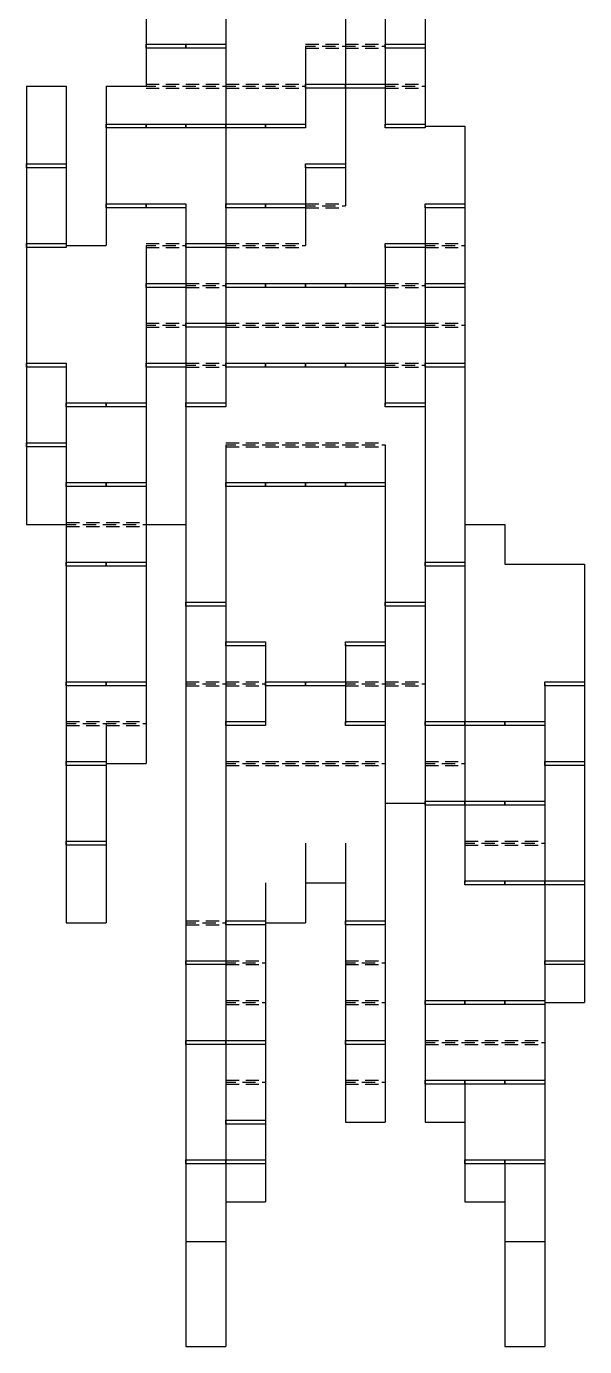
# Model space of a CAD drawing. Header units: millimetres. Extents: x 0 to 133, y 0 to 594.
# Drawn here: x 0 to 132.8, y 0 to 314.2 of the extents above; entities that cross this region are included whole.
import ezdxf

# ---------------------------------------------------------------- set-up
doc = ezdxf.new("R2010")
doc.units = ezdxf.units.MM
for name, color, linetype in [('CUT', 3, 'CONTINUOUS'), ('MOUNTAIN_FOLD', 1, 'CONTINUOUS'), ('VALLEY_FOLD', 5, 'CONTINUOUS')]:
    doc.layers.add(name, color=color, linetype=linetype)

msp = doc.modelspace()

# ---------------------------------------------------------------- linework, layer by layer
at = {"layer": 'CUT'}
for p, q in [((28.449, 318.973), (28.449, 309.49)), ((47.415, 318.973), (47.415, 309.49)), ((75.864, 318.973), (75.864, 309.49)), ((85.347, 318.973), (85.347, 309.49)), ((94.83, 318.973), (94.83, 309.49)), ((28.449, 309.49), (28.449, 300.007)), ((47.415, 309.49), (47.415, 300.007)), ((66.381, 309.49), (66.381, 300.007)), ((75.864, 309.49), (75.864, 300.007)), ((85.347, 309.49), (85.347, 300.007)), ((94.83, 309.49), (94.83, 300.007)), ((0, 300.007), (9.483, 300.007)), ((0, 300.007), (0, 290.524)), ((9.483, 300.007), (9.483, 290.524)), ((18.966, 300.007), (18.966, 290.524)), ((18.966, 300.007), (28.449, 300.007)), ((47.415, 300.007), (47.415, 290.524)), ((66.381, 300.007), (66.381, 290.524)), ((75.864, 300.007), (75.864, 290.524)), ((85.347, 300.007), (85.347, 290.524)), ((94.83, 300.007), (94.83, 290.524)), ((0, 290.524), (0, 281.041)), ((9.483, 290.524), (9.483, 281.041)), ((18.966, 290.524), (18.966, 281.041)), ((47.415, 290.524), (47.415, 281.041)), ((75.864, 290.524), (75.864, 281.041)), ((94.83, 290.524), (104.313, 290.524)), ((104.313, 290.524), (104.313, 281.041)), ((0, 281.041), (0, 271.558)), ((9.483, 281.041), (9.483, 271.558)), ((18.966, 281.041), (18.966, 271.558)), ((47.415, 281.041), (47.415, 271.558)), ((66.381, 281.041), (66.381, 271.558)), ((75.864, 281.041), (75.864, 271.558)), ((104.313, 281.041), (104.313, 271.558)), ((0, 271.558), (0, 262.075)), ((9.483, 271.558), (9.483, 262.075)), ((18.966, 271.558), (18.966, 262.075)), ((37.932, 271.558), (37.932, 262.075)), ((47.415, 271.558), (47.415, 262.075)), ((66.381, 271.558), (66.381, 262.075)), ((94.83, 271.558), (94.83, 262.075)), ((104.313, 271.558), (104.313, 262.075)), ((0, 262.075), (0, 252.592)), ((9.483, 262.075), (18.966, 262.075)), ((28.449, 262.075), (28.449, 252.592)), ((37.932, 262.075), (37.932, 252.592)), ((47.415, 262.075), (47.415, 252.592)), ((85.347, 262.075), (85.347, 252.592)), ((94.83, 262.075), (94.83, 252.592)), ((104.313, 262.075), (104.313, 252.592)), ((0, 252.592), (0, 243.109)), ((28.449, 252.592), (28.449, 243.109)), ((37.932, 252.592), (37.932, 243.109)), ((47.415, 252.592), (47.415, 243.109)), ((85.347, 252.592), (85.347, 243.109)), ((94.83, 252.592), (94.83, 243.109)), ((104.313, 252.592), (104.313, 243.109)), ((0, 243.109), (0, 233.626)), ((28.449, 243.109), (28.449, 233.626)), ((37.932, 243.109), (37.932, 233.626)), ((47.415, 243.109), (47.415, 233.626)), ((85.347, 243.109), (85.347, 233.626)), ((94.83, 243.109), (94.83, 233.626)), ((104.313, 243.109), (104.313, 233.626)), ((0, 233.626), (0, 224.143)), ((9.483, 233.626), (9.483, 224.143)), ((28.449, 233.626), (28.449, 224.143)), ((37.932, 233.626), (37.932, 224.143)), ((47.415, 233.626), (47.415, 224.143)), ((85.347, 233.626), (85.347, 224.143)), ((94.83, 233.626), (94.83, 224.143)), ((104.313, 233.626), (104.313, 224.143)), ((0, 224.143), (0, 214.66)), ((9.483, 224.143), (9.483, 214.66)), ((28.449, 224.143), (28.449, 214.66)), ((37.932, 224.143), (37.932, 214.66)), ((94.83, 224.143), (94.83, 214.66)), ((104.313, 224.143), (104.313, 214.66)), ((0, 214.66), (0, 205.177)), ((9.483, 214.66), (9.483, 205.177)), ((28.449, 214.66), (28.449, 205.177)), ((37.932, 214.66), (37.932, 205.177)), ((47.415, 214.66), (47.415, 205.177)), ((85.347, 214.66), (85.347, 205.177)), ((94.83, 214.66), (94.83, 205.177)), ((104.313, 214.66), (104.313, 205.177)), ((0, 205.177), (0, 195.694)), ((9.483, 205.177), (9.483, 195.694)), ((28.449, 205.177), (28.449, 195.694)), ((37.932, 205.177), (37.932, 195.694)), ((47.415, 205.177), (47.415, 195.694)), ((85.347, 205.177), (85.347, 195.694)), ((94.83, 205.177), (94.83, 195.694)), ((104.313, 205.177), (104.313, 195.694)), ((0, 195.694), (9.483, 195.694)), ((9.483, 195.694), (9.483, 186.211)), ((28.449, 195.694), (37.932, 195.694)), ((28.449, 195.694), (28.449, 186.211)), ((37.932, 195.694), (37.932, 186.211)), ((47.415, 195.694), (47.415, 186.211)), ((85.347, 195.694), (85.347, 186.211)), ((94.83, 195.694), (94.83, 186.211)), ((104.313, 195.694), (104.313, 186.211)), ((104.313, 195.694), (113.796, 195.694)), ((113.796, 195.694), (113.796, 186.211)), ((9.483, 186.211), (9.483, 176.728)), ((28.449, 186.211), (28.449, 176.728)), ((37.932, 186.211), (37.932, 176.728)), ((47.415, 186.211), (47.415, 176.728)), ((85.347, 186.211), (85.347, 176.728)), ((94.83, 186.211), (94.83, 176.728)), ((104.313, 186.211), (104.313, 176.728)), ((113.796, 186.211), (123.279, 186.211)), ((123.279, 186.211), (132.762, 186.211)), ((132.762, 186.211), (132.762, 176.728)), ((9.483, 176.728), (9.483, 167.245)), ((28.449, 176.728), (28.449, 167.245)), ((37.932, 176.728), (37.932, 167.245)), ((47.415, 176.728), (47.415, 167.245)), ((85.347, 176.728), (85.347, 167.245)), ((94.83, 176.728), (94.83, 167.245)), ((104.313, 176.728), (104.313, 167.245)), ((132.762, 176.728), (132.762, 167.245)), ((9.483, 167.245), (9.483, 157.762)), ((28.449, 167.245), (28.449, 157.762)), ((37.932, 167.245), (37.932, 157.762)), ((47.415, 167.245), (47.415, 157.762)), ((56.898, 167.245), (56.898, 157.762)), ((75.864, 167.245), (75.864, 157.762)), ((85.347, 167.245), (85.347, 157.762)), ((94.83, 167.245), (94.83, 157.762)), ((104.313, 167.245), (104.313, 157.762)), ((132.762, 167.245), (132.762, 157.762)), ((9.483, 157.762), (9.483, 148.279)), ((28.449, 157.762), (28.449, 148.279)), ((37.932, 157.762), (37.932, 148.279)), ((47.415, 157.762), (47.415, 148.279)), ((56.898, 157.762), (56.898, 148.279)), ((75.864, 157.762), (75.864, 148.279)), ((85.347, 157.762), (85.347, 148.279)), ((94.83, 157.762), (94.83, 148.279)), ((104.313, 157.762), (104.313, 148.279)), ((123.279, 157.762), (123.279, 148.279)), ((132.762, 157.762), (132.762, 148.279)), ((9.483, 148.279), (9.483, 138.796)), ((18.966, 148.279), (18.966, 138.796)), ((28.449, 148.279), (28.449, 138.796)), ((37.932, 148.279), (37.932, 138.796)), ((47.415, 148.279), (47.415, 138.796)), ((85.347, 148.279), (85.347, 138.796)), ((94.83, 148.279), (94.83, 138.796)), ((104.313, 148.279), (104.313, 138.796)), ((123.279, 148.279), (123.279, 138.796)), ((132.762, 148.279), (132.762, 138.796)), ((9.483, 138.796), (9.483, 129.313)), ((18.966, 138.796), (28.449, 138.796)), ((18.966, 138.796), (18.966, 129.313)), ((37.932, 138.796), (37.932, 129.313)), ((47.415, 138.796), (47.415, 129.313)), ((85.347, 138.796), (85.347, 129.313)), ((94.83, 138.796), (94.83, 129.313)), ((104.313, 138.796), (104.313, 129.313)), ((123.279, 138.796), (123.279, 129.313)), ((132.762, 138.796), (132.762, 129.313)), ((9.483, 129.313), (9.483, 119.83)), ((18.966, 129.313), (18.966, 119.83)), ((37.932, 129.313), (37.932, 119.83)), ((47.415, 129.313), (47.415, 119.83)), ((85.347, 129.313), (94.83, 129.313)), ((85.347, 129.313), (85.347, 119.83)), ((94.83, 129.313), (94.83, 119.83)), ((104.313, 129.313), (104.313, 119.83)), ((123.279, 129.313), (123.279, 119.83)), ((132.762, 129.313), (132.762, 119.83)), ((9.483, 119.83), (9.483, 110.347)), ((18.966, 119.83), (18.966, 110.347)), ((37.932, 119.83), (37.932, 110.347)), ((47.415, 119.83), (47.415, 110.347)), ((66.381, 119.83), (66.381, 110.347)), ((75.864, 119.83), (75.864, 110.347)), ((85.347, 119.83), (85.347, 110.347)), ((94.83, 119.83), (94.83, 110.347)), ((104.313, 119.83), (104.313, 110.347)), ((123.279, 119.83), (123.279, 110.347)), ((132.762, 119.83), (132.762, 110.347)), ((9.483, 110.347), (9.483, 100.864)), ((18.966, 110.347), (18.966, 100.864)), ((37.932, 110.347), (37.932, 100.864)), ((47.415, 110.347), (47.415, 100.864)), ((56.898, 110.347), (56.898, 100.864)), ((66.381, 110.347), (66.381, 100.864)), ((66.381, 110.347), (75.864, 110.347)), ((75.864, 110.347), (75.864, 100.864)), ((85.347, 110.347), (85.347, 100.864)), ((94.83, 110.347), (94.83, 100.864)), ((123.279, 110.347), (123.279, 100.864)), ((132.762, 110.347), (132.762, 100.864)), ((9.483, 100.864), (18.966, 100.864)), ((37.932, 100.864), (37.932, 91.381)), ((47.415, 100.864), (47.415, 91.381)), ((56.898, 100.864), (56.898, 91.381)), ((56.898, 100.864), (66.381, 100.864)), ((75.864, 100.864), (75.864, 91.381)), ((85.347, 100.864), (85.347, 91.381)), ((94.83, 100.864), (94.83, 91.381)), ((123.279, 100.864), (123.279, 91.381)), ((132.762, 100.864), (132.762, 91.381)), ((37.932, 91.381), (37.932, 81.898)), ((47.415, 91.381), (47.415, 81.898)), ((56.898, 91.381), (56.898, 81.898)), ((75.864, 91.381), (75.864, 81.898)), ((85.347, 91.381), (85.347, 81.898)), ((94.83, 91.381), (94.83, 81.898)), ((123.279, 91.381), (123.279, 81.898)), ((132.762, 91.381), (132.762, 81.898)), ((37.932, 81.898), (37.932, 72.415)), ((47.415, 81.898), (47.415, 72.415)), ((56.898, 81.898), (56.898, 72.415)), ((75.864, 81.898), (75.864, 72.415)), ((85.347, 81.898), (85.347, 72.415)), ((94.83, 81.898), (94.83, 72.415)), ((123.279, 81.898), (123.279, 72.415)), ((123.279, 81.898), (132.762, 81.898)), ((37.932, 72.415), (37.932, 62.932)), ((47.415, 72.415), (47.415, 62.932)), ((56.898, 72.415), (56.898, 62.932)), ((75.864, 72.415), (75.864, 62.932)), ((85.347, 72.415), (85.347, 62.932)), ((94.83, 72.415), (94.83, 62.932)), ((123.279, 72.415), (123.279, 62.932)), ((37.932, 62.932), (37.932, 53.449)), ((47.415, 62.932), (47.415, 53.449)), ((56.898, 62.932), (56.898, 53.449)), ((75.864, 62.932), (75.864, 53.449)), ((85.347, 62.932), (85.347, 53.449)), ((94.83, 62.932), (94.83, 53.449)), ((104.313, 62.932), (104.313, 53.449)), ((123.279, 62.932), (123.279, 53.449)), ((37.932, 53.449), (37.932, 43.966)), ((47.415, 53.449), (47.415, 43.966)), ((56.898, 53.449), (56.898, 43.966)), ((75.864, 53.449), (85.347, 53.449)), ((94.83, 53.449), (104.313, 53.449)), ((104.313, 53.449), (104.313, 43.966)), ((123.279, 53.449), (123.279, 43.966)), ((37.932, 43.966), (37.932, 34.483)), ((47.415, 43.966), (47.415, 34.483)), ((56.898, 43.966), (56.898, 34.483)), ((104.313, 43.966), (104.313, 34.483)), ((113.796, 43.966), (113.796, 34.483)), ((123.279, 43.966), (123.279, 34.483)), ((37.932, 34.483), (37.932, 25)), ((47.415, 34.483), (56.898, 34.483)), ((47.415, 34.483), (47.415, 25)), ((104.313, 34.483), (113.796, 34.483)), ((113.796, 34.483), (113.796, 25)), ((123.279, 34.483), (123.279, 25)), ((37.932, 25), (37.932, 0)), ((37.932, 25), (47.415, 25)), ((47.415, 25), (47.415, 0)), ((113.796, 25), (123.279, 25)), ((113.796, 25), (113.796, 0)), ((123.279, 25), (123.279, 0)), ((37.932, 0), (47.415, 0)), ((113.796, 0), (123.279, 0))]:
    msp.add_line(p, q, dxfattribs=at)
at = {"layer": 'MOUNTAIN_FOLD'}
for points in [[(28.449, 309.9642), (37.932, 309.9642), (37.932, 309.0159), (28.449, 309.0159)], [(37.932, 309.9642), (47.415, 309.9642), (47.415, 309.0159), (37.932, 309.0159)], [(85.347, 309.9642), (94.83, 309.9642), (94.83, 309.0159), (85.347, 309.0159)], [(66.381, 300.4812), (75.864, 300.4812), (75.864, 299.5328), (66.381, 299.5328)], [(75.864, 300.4812), (85.347, 300.4812), (85.347, 299.5328), (75.864, 299.5328)], [(18.966, 290.9982), (28.449, 290.9982), (28.449, 290.0498), (18.966, 290.0498)], [(28.449, 290.9982), (37.932, 290.9982), (37.932, 290.0498), (28.449, 290.0498)], [(37.932, 290.9982), (47.415, 290.9982), (47.415, 290.0498), (37.932, 290.0498)], [(47.415, 290.9982), (56.898, 290.9982), (56.898, 290.0498), (47.415, 290.0498)], [(56.898, 290.9982), (66.381, 290.9982), (66.381, 290.0498), (56.898, 290.0498)], [(85.347, 290.9982), (94.83, 290.9982), (94.83, 290.0498), (85.347, 290.0498)], [(0, 281.5152), (9.483, 281.5152), (9.483, 280.5668), (0, 280.5668)], [(66.381, 281.5152), (75.864, 281.5152), (75.864, 280.5668), (66.381, 280.5668)], [(18.966, 272.0322), (28.449, 272.0322), (28.449, 271.0838), (18.966, 271.0838)], [(28.449, 272.0322), (37.932, 272.0322), (37.932, 271.0838), (28.449, 271.0838)], [(47.415, 272.0322), (56.898, 272.0322), (56.898, 271.0838), (47.415, 271.0838)], [(56.898, 272.0322), (66.381, 272.0322), (66.381, 271.0838), (56.898, 271.0838)], [(94.83, 272.0322), (104.313, 272.0322), (104.313, 271.0838), (94.83, 271.0838)], [(0, 262.5492), (9.483, 262.5492), (9.483, 261.6009), (0, 261.6009)], [(37.932, 262.5492), (47.415, 262.5492), (47.415, 261.6009), (37.932, 261.6009)], [(85.347, 262.5492), (94.83, 262.5492), (94.83, 261.6009), (85.347, 261.6009)], [(28.449, 253.0662), (37.932, 253.0662), (37.932, 252.1179), (28.449, 252.1179)], [(47.415, 253.0662), (56.898, 253.0662), (56.898, 252.1179), (47.415, 252.1179)], [(56.898, 253.0662), (66.381, 253.0662), (66.381, 252.1179), (56.898, 252.1179)], [(66.381, 253.0662), (75.864, 253.0662), (75.864, 252.1179), (66.381, 252.1179)], [(75.864, 253.0662), (85.347, 253.0662), (85.347, 252.1179), (75.864, 252.1179)], [(94.83, 253.0662), (104.313, 253.0662), (104.313, 252.1179), (94.83, 252.1179)], [(37.932, 243.5832), (47.415, 243.5832), (47.415, 242.6349), (37.932, 242.6349)], [(85.347, 243.5832), (94.83, 243.5832), (94.83, 242.6349), (85.347, 242.6349)], [(0, 234.1002), (9.483, 234.1002), (9.483, 233.1519), (0, 233.1519)], [(28.449, 234.1002), (37.932, 234.1002), (37.932, 233.1519), (28.449, 233.1519)], [(47.415, 234.1002), (56.898, 234.1002), (56.898, 233.1519), (47.415, 233.1519)], [(56.898, 234.1002), (66.381, 234.1002), (66.381, 233.1519), (56.898, 233.1519)], [(66.381, 234.1002), (75.864, 234.1002), (75.864, 233.1519), (66.381, 233.1519)], [(75.864, 234.1002), (85.347, 234.1002), (85.347, 233.1519), (75.864, 233.1519)], [(94.83, 234.1002), (104.313, 234.1002), (104.313, 233.1519), (94.83, 233.1519)], [(9.483, 224.6172), (18.966, 224.6172), (18.966, 223.6689), (9.483, 223.6689)], [(18.966, 224.6172), (28.449, 224.6172), (28.449, 223.6689), (18.966, 223.6689)], [(37.932, 224.6172), (47.415, 224.6172), (47.415, 223.6689), (37.932, 223.6689)], [(85.347, 224.6172), (94.83, 224.6172), (94.83, 223.6689), (85.347, 223.6689)], [(0, 215.1342), (9.483, 215.1342), (9.483, 214.1859), (0, 214.1859)], [(9.483, 205.6512), (18.966, 205.6512), (18.966, 204.7029), (9.483, 204.7029)], [(18.966, 205.6512), (28.449, 205.6512), (28.449, 204.7029), (18.966, 204.7029)], [(47.415, 205.6512), (56.898, 205.6512), (56.898, 204.7029), (47.415, 204.7029)], [(56.898, 205.6512), (66.381, 205.6512), (66.381, 204.7029), (56.898, 204.7029)], [(66.381, 205.6512), (75.864, 205.6512), (75.864, 204.7029), (66.381, 204.7029)], [(75.864, 205.6512), (85.347, 205.6512), (85.347, 204.7029), (75.864, 204.7029)], [(9.483, 186.6852), (18.966, 186.6852), (18.966, 185.7369), (9.483, 185.7369)], [(18.966, 186.6852), (28.449, 186.6852), (28.449, 185.7369), (18.966, 185.7369)], [(94.83, 186.6852), (104.313, 186.6852), (104.313, 185.7369), (94.83, 185.7369)], [(37.932, 177.2022), (47.415, 177.2022), (47.415, 176.2538), (37.932, 176.2538)], [(85.347, 177.2022), (94.83, 177.2022), (94.83, 176.2538), (85.347, 176.2538)], [(47.415, 167.7192), (56.898, 167.7192), (56.898, 166.7708), (47.415, 166.7708)], [(75.864, 167.7192), (85.347, 167.7192), (85.347, 166.7708), (75.864, 166.7708)], [(9.483, 158.2362), (18.966, 158.2362), (18.966, 157.2878), (9.483, 157.2878)], [(18.966, 158.2362), (28.449, 158.2362), (28.449, 157.2878), (18.966, 157.2878)], [(56.898, 158.2362), (66.381, 158.2362), (66.381, 157.2878), (56.898, 157.2878)], [(66.381, 158.2362), (75.864, 158.2362), (75.864, 157.2878), (66.381, 157.2878)], [(123.279, 158.2362), (132.762, 158.2362), (132.762, 157.2878), (123.279, 157.2878)], [(47.415, 148.7532), (56.898, 148.7532), (56.898, 147.8048), (47.415, 147.8048)], [(75.864, 148.7532), (85.347, 148.7532), (85.347, 147.8048), (75.864, 147.8048)], [(94.83, 148.7532), (104.313, 148.7532), (104.313, 147.8048), (94.83, 147.8048)], [(104.313, 148.7532), (113.796, 148.7532), (113.796, 147.8048), (104.313, 147.8048)], [(113.796, 148.7532), (123.279, 148.7532), (123.279, 147.8048), (113.796, 147.8048)], [(9.483, 139.2702), (18.966, 139.2702), (18.966, 138.3218), (9.483, 138.3218)], [(123.279, 139.2702), (132.762, 139.2702), (132.762, 138.3218), (123.279, 138.3218)], [(94.83, 129.7872), (104.313, 129.7872), (104.313, 128.8389), (94.83, 128.8389)], [(104.313, 129.7872), (113.796, 129.7872), (113.796, 128.8389), (104.313, 128.8389)], [(113.796, 129.7872), (123.279, 129.7872), (123.279, 128.8389), (113.796, 128.8389)], [(9.483, 120.3042), (18.966, 120.3042), (18.966, 119.3559), (9.483, 119.3559)], [(104.313, 110.8212), (113.796, 110.8212), (113.796, 109.8729), (104.313, 109.8729)], [(113.796, 110.8212), (123.279, 110.8212), (123.279, 109.8729), (113.796, 109.8729)], [(123.279, 110.8212), (132.762, 110.8212), (132.762, 109.8729), (123.279, 109.8729)], [(47.415, 101.3382), (56.898, 101.3382), (56.898, 100.3899), (47.415, 100.3899)], [(75.864, 101.3382), (85.347, 101.3382), (85.347, 100.3899), (75.864, 100.3899)], [(37.932, 91.8552), (47.415, 91.8552), (47.415, 90.9069), (37.932, 90.9069)], [(123.279, 91.8552), (132.762, 91.8552), (132.762, 90.9069), (123.279, 90.9069)], [(94.83, 82.3722), (104.313, 82.3722), (104.313, 81.4239), (94.83, 81.4239)], [(104.313, 82.3722), (113.796, 82.3722), (113.796, 81.4239), (104.313, 81.4239)], [(113.796, 82.3722), (123.279, 82.3722), (123.279, 81.4239), (113.796, 81.4239)], [(37.932, 72.8891), (47.415, 72.8891), (47.415, 71.9408), (37.932, 71.9408)], [(47.415, 72.8891), (56.898, 72.8891), (56.898, 71.9408), (47.415, 71.9408)], [(75.864, 72.8891), (85.347, 72.8891), (85.347, 71.9408), (75.864, 71.9408)], [(94.83, 63.4062), (104.313, 63.4062), (104.313, 62.4579), (94.83, 62.4579)], [(104.313, 63.4062), (113.796, 63.4062), (113.796, 62.4579), (104.313, 62.4579)], [(113.796, 63.4062), (123.279, 63.4062), (123.279, 62.4579), (113.796, 62.4579)], [(47.415, 53.9232), (56.898, 53.9232), (56.898, 52.9749), (47.415, 52.9749)], [(37.932, 44.4402), (47.415, 44.4402), (47.415, 43.4918), (37.932, 43.4918)], [(47.415, 44.4402), (56.898, 44.4402), (56.898, 43.4918), (47.415, 43.4918)], [(104.313, 44.4402), (113.796, 44.4402), (113.796, 43.4918), (104.313, 43.4918)], [(113.796, 44.4402), (123.279, 44.4402), (123.279, 43.4918), (113.796, 43.4918)]]:
    msp.add_lwpolyline(points, close=True, dxfattribs=at)
at = {"layer": 'VALLEY_FOLD'}
for p, q in [((66.381, 309.9641), (69.542, 309.9641)), ((66.381, 309.49), (68.7518, 309.49)), ((66.381, 309.0158), (69.542, 309.0158)), ((70.3323, 309.49), (73.4933, 309.49)), ((71.1225, 309.9641), (74.2835, 309.9641)), ((71.1225, 309.0158), (74.2835, 309.0158)), ((75.0738, 309.49), (75.864, 309.49)), ((75.864, 309.9641), (75.864, 309.9641)), ((75.864, 309.9641), (79.025, 309.9641)), ((75.864, 309.49), (78.2348, 309.49)), ((75.864, 309.0158), (75.864, 309.0158)), ((75.864, 309.0158), (79.025, 309.0158)), ((79.8153, 309.49), (82.9763, 309.49)), ((80.6055, 309.9641), (83.7665, 309.9641)), ((80.6055, 309.0158), (83.7665, 309.0158)), ((84.5568, 309.49), (85.347, 309.49)), ((28.449, 300.4811), (31.61, 300.4811)), ((28.449, 300.007), (30.8198, 300.007)), ((28.449, 299.5328), (31.61, 299.5328)), ((32.4002, 300.007), (35.5613, 300.007)), ((33.1905, 300.4811), (36.3515, 300.4811)), ((33.1905, 299.5328), (36.3515, 299.5328)), ((37.1418, 300.007), (37.932, 300.007)), ((37.932, 300.4811), (41.093, 300.4811)), ((37.932, 300.007), (40.3028, 300.007)), ((37.932, 299.5328), (41.093, 299.5328)), ((41.8833, 300.007), (45.0443, 300.007)), ((42.6735, 300.4811), (45.8345, 300.4811)), ((42.6735, 299.5328), (45.8345, 299.5328)), ((46.6248, 300.007), (47.415, 300.007)), ((47.415, 300.4811), (50.576, 300.4811)), ((47.415, 300.007), (49.7858, 300.007)), ((47.415, 299.5328), (50.576, 299.5328)), ((51.3663, 300.007), (54.5272, 300.007)), ((52.1565, 300.4811), (55.3175, 300.4811)), ((52.1565, 299.5328), (55.3175, 299.5328)), ((56.1077, 300.007), (56.898, 300.007)), ((56.898, 300.4811), (60.059, 300.4811)), ((56.898, 300.4811), (56.898, 300.4811)), ((56.898, 300.007), (59.2688, 300.007)), ((56.898, 299.5328), (60.059, 299.5328)), ((56.898, 299.5328), (56.898, 299.5328)), ((60.8493, 300.007), (64.0102, 300.007)), ((61.6395, 300.4811), (64.8005, 300.4811)), ((61.6395, 299.5328), (64.8005, 299.5328)), ((65.5907, 300.007), (66.381, 300.007)), ((85.347, 300.4811), (88.508, 300.4811)), ((85.347, 300.007), (87.7177, 300.007)), ((85.347, 299.5328), (88.508, 299.5328)), ((89.2982, 300.007), (92.4592, 300.007)), ((90.0885, 300.4811), (93.2495, 300.4811)), ((90.0885, 299.5328), (93.2495, 299.5328)), ((94.0397, 300.007), (94.83, 300.007)), ((94.83, 300.4811), (94.83, 300.4811)), ((94.83, 299.5328), (94.83, 299.5328)), ((66.381, 272.0321), (69.542, 272.0321)), ((66.381, 271.558), (68.7518, 271.558)), ((66.381, 271.0838), (69.542, 271.0838)), ((70.3323, 271.558), (73.4933, 271.558)), ((71.1225, 272.0321), (74.2835, 272.0321)), ((71.1225, 271.0838), (74.2835, 271.0838)), ((75.0738, 271.558), (75.864, 271.558)), ((75.864, 272.0321), (75.864, 272.0321)), ((75.864, 271.0838), (75.864, 271.0838)), ((28.449, 262.5491), (31.61, 262.5491)), ((28.449, 262.075), (30.8198, 262.075)), ((28.449, 261.6008), (31.61, 261.6008)), ((32.4002, 262.075), (35.5613, 262.075)), ((33.1905, 262.5491), (36.3515, 262.5491)), ((33.1905, 261.6008), (36.3515, 261.6008)), ((37.1418, 262.075), (37.932, 262.075)), ((47.415, 262.5491), (50.576, 262.5491)), ((47.415, 262.075), (49.7858, 262.075)), ((47.415, 261.6008), (50.576, 261.6008)), ((51.3663, 262.075), (54.5272, 262.075)), ((52.1565, 262.5491), (55.3175, 262.5491)), ((52.1565, 261.6008), (55.3175, 261.6008)), ((56.1077, 262.075), (56.898, 262.075)), ((56.898, 262.5491), (60.059, 262.5491)), ((56.898, 262.5491), (56.898, 262.5491)), ((56.898, 262.075), (59.2688, 262.075)), ((56.898, 261.6008), (56.898, 261.6008)), ((56.898, 261.6008), (60.059, 261.6008)), ((60.8493, 262.075), (64.0102, 262.075)), ((61.6395, 262.5491), (64.8005, 262.5491)), ((61.6395, 261.6008), (64.8005, 261.6008)), ((65.5907, 262.075), (66.381, 262.075)), ((94.83, 262.5491), (97.991, 262.5491)), ((94.83, 262.075), (97.2007, 262.075)), ((94.83, 261.6008), (97.991, 261.6008)), ((98.7812, 262.075), (101.9423, 262.075)), ((99.5715, 262.5491), (102.7325, 262.5491)), ((99.5715, 261.6008), (102.7325, 261.6008)), ((103.5228, 262.075), (104.313, 262.075)), ((104.313, 262.5491), (104.313, 262.5491)), ((104.313, 261.6008), (104.313, 261.6008)), ((37.932, 253.0661), (41.093, 253.0661)), ((37.932, 252.592), (40.3028, 252.592)), ((37.932, 252.1178), (41.093, 252.1178)), ((41.8833, 252.592), (45.0443, 252.592)), ((42.6735, 253.0661), (45.8345, 253.0661)), ((42.6735, 252.1178), (45.8345, 252.1178)), ((46.6248, 252.592), (47.415, 252.592)), ((85.347, 253.0661), (88.508, 253.0661)), ((85.347, 252.592), (87.7177, 252.592)), ((85.347, 252.1178), (88.508, 252.1178)), ((89.2982, 252.592), (92.4592, 252.592)), ((90.0885, 253.0661), (93.2495, 253.0661)), ((90.0885, 252.1178), (93.2495, 252.1178)), ((94.0397, 252.592), (94.83, 252.592)), ((94.83, 253.0661), (94.83, 253.0661)), ((94.83, 252.1178), (94.83, 252.1178)), ((28.449, 243.5831), (31.61, 243.5831)), ((28.449, 243.109), (30.8198, 243.109)), ((28.449, 242.6348), (31.61, 242.6348)), ((32.4002, 243.109), (35.5613, 243.109)), ((33.1905, 243.5831), (36.3515, 243.5831)), ((33.1905, 242.6348), (36.3515, 242.6348)), ((37.1418, 243.109), (37.932, 243.109)), ((47.415, 243.5831), (50.576, 243.5831)), ((47.415, 243.109), (49.7858, 243.109)), ((47.415, 242.6348), (50.576, 242.6348)), ((51.3663, 243.109), (54.5272, 243.109)), ((52.1565, 243.5831), (55.3175, 243.5831)), ((52.1565, 242.6348), (55.3175, 242.6348)), ((56.1077, 243.109), (56.898, 243.109)), ((56.898, 243.5831), (60.059, 243.5831)), ((56.898, 243.5831), (56.898, 243.5831)), ((56.898, 243.109), (59.2688, 243.109)), ((56.898, 242.6348), (60.059, 242.6348)), ((56.898, 242.6348), (56.898, 242.6348)), ((60.8493, 243.109), (64.0102, 243.109)), ((61.6395, 243.5831), (64.8005, 243.5831)), ((61.6395, 242.6348), (64.8005, 242.6348)), ((65.5907, 243.109), (66.381, 243.109)), ((66.381, 243.5831), (69.542, 243.5831)), ((66.381, 243.109), (68.7518, 243.109)), ((66.381, 242.6348), (69.542, 242.6348)), ((70.3323, 243.109), (73.4933, 243.109)), ((71.1225, 243.5831), (74.2835, 243.5831)), ((71.1225, 242.6348), (74.2835, 242.6348)), ((75.0738, 243.109), (75.864, 243.109)), ((75.864, 243.5831), (75.864, 243.5831)), ((75.864, 243.5831), (79.025, 243.5831)), ((75.864, 243.109), (78.2348, 243.109)), ((75.864, 242.6348), (79.025, 242.6348)), ((75.864, 242.6348), (75.864, 242.6348)), ((79.8153, 243.109), (82.9763, 243.109)), ((80.6055, 243.5831), (83.7665, 243.5831)), ((80.6055, 242.6348), (83.7665, 242.6348)), ((84.5568, 243.109), (85.347, 243.109)), ((94.83, 243.5831), (97.991, 243.5831)), ((94.83, 243.109), (97.2007, 243.109)), ((94.83, 242.6348), (97.991, 242.6348)), ((98.7812, 243.109), (101.9423, 243.109)), ((99.5715, 243.5831), (102.7325, 243.5831)), ((99.5715, 242.6348), (102.7325, 242.6348)), ((103.5228, 243.109), (104.313, 243.109)), ((104.313, 243.5831), (104.313, 243.5831)), ((104.313, 242.6348), (104.313, 242.6348)), ((37.932, 234.1001), (41.093, 234.1001)), ((37.932, 233.626), (40.3028, 233.626)), ((37.932, 233.1518), (41.093, 233.1518)), ((41.8833, 233.626), (45.0443, 233.626)), ((42.6735, 234.1001), (45.8345, 234.1001)), ((42.6735, 233.1518), (45.8345, 233.1518)), ((46.6248, 233.626), (47.415, 233.626)), ((85.347, 234.1001), (88.508, 234.1001)), ((85.347, 233.626), (87.7177, 233.626)), ((85.347, 233.1518), (88.508, 233.1518)), ((89.2982, 233.626), (92.4592, 233.626)), ((90.0885, 234.1001), (93.2495, 234.1001)), ((90.0885, 233.1518), (93.2495, 233.1518)), ((94.0397, 233.626), (94.83, 233.626)), ((94.83, 234.1001), (94.83, 234.1001)), ((94.83, 233.1518), (94.83, 233.1518)), ((47.415, 215.1341), (50.576, 215.1341)), ((47.415, 214.66), (49.7858, 214.66)), ((47.415, 214.1858), (50.576, 214.1858)), ((51.3663, 214.66), (54.5272, 214.66)), ((52.1565, 215.1341), (55.3175, 215.1341)), ((52.1565, 214.1858), (55.3175, 214.1858)), ((56.1077, 214.66), (56.898, 214.66)), ((56.898, 215.1341), (60.059, 215.1341)), ((56.898, 215.1341), (56.898, 215.1341)), ((56.898, 214.66), (59.2688, 214.66)), ((56.898, 214.1858), (60.059, 214.1858)), ((56.898, 214.1858), (56.898, 214.1858)), ((60.8493, 214.66), (64.0102, 214.66)), ((61.6395, 215.1341), (64.8005, 215.1341)), ((61.6395, 214.1858), (64.8005, 214.1858)), ((65.5907, 214.66), (66.381, 214.66)), ((66.381, 215.1341), (69.542, 215.1341)), ((66.381, 214.66), (68.7518, 214.66)), ((66.381, 214.1858), (69.542, 214.1858)), ((70.3323, 214.66), (73.4933, 214.66)), ((71.1225, 215.1341), (74.2835, 215.1341)), ((71.1225, 214.1858), (74.2835, 214.1858)), ((75.0738, 214.66), (75.864, 214.66)), ((75.864, 215.1341), (75.864, 215.1341)), ((75.864, 215.1341), (79.025, 215.1341)), ((75.864, 214.66), (78.2348, 214.66)), ((75.864, 214.1858), (79.025, 214.1858)), ((75.864, 214.1858), (75.864, 214.1858)), ((79.8153, 214.66), (82.9763, 214.66)), ((80.6055, 215.1341), (83.7665, 215.1341)), ((80.6055, 214.1858), (83.7665, 214.1858)), ((84.5568, 214.66), (85.347, 214.66)), ((9.483, 196.1682), (12.644, 196.1682)), ((9.483, 195.694), (11.8538, 195.694)), ((9.483, 195.2198), (12.644, 195.2198)), ((13.4343, 195.694), (16.5953, 195.694)), ((14.2245, 196.1682), (17.3855, 196.1682)), ((14.2245, 195.2198), (17.3855, 195.2198)), ((18.1758, 195.694), (18.966, 195.694)), ((18.966, 196.1682), (22.127, 196.1682)), ((18.966, 195.694), (21.3368, 195.694)), ((18.966, 195.2198), (22.127, 195.2198)), ((22.9173, 195.694), (26.0783, 195.694)), ((23.7075, 196.1682), (26.8685, 196.1682)), ((23.7075, 195.2198), (26.8685, 195.2198)), ((27.6588, 195.694), (28.449, 195.694)), ((37.932, 158.2361), (41.093, 158.2361)), ((37.932, 157.762), (40.3028, 157.762)), ((37.932, 157.2878), (41.093, 157.2878)), ((41.8833, 157.762), (45.0443, 157.762)), ((42.6735, 158.2361), (45.8345, 158.2361)), ((42.6735, 157.2878), (45.8345, 157.2878)), ((46.6248, 157.762), (47.415, 157.762)), ((47.415, 158.2361), (50.576, 158.2361)), ((47.415, 157.762), (49.7858, 157.762)), ((47.415, 157.2878), (50.576, 157.2878)), ((51.3663, 157.762), (54.5272, 157.762)), ((52.1565, 158.2361), (55.3175, 158.2361)), ((52.1565, 157.2878), (55.3175, 157.2878)), ((56.1077, 157.762), (56.898, 157.762)), ((56.898, 158.2361), (56.898, 158.2361)), ((56.898, 157.2878), (56.898, 157.2878)), ((75.864, 158.2361), (79.025, 158.2361)), ((75.864, 157.762), (78.2348, 157.762)), ((75.864, 157.2878), (79.025, 157.2878)), ((79.8153, 157.762), (82.9763, 157.762)), ((80.6055, 158.2361), (83.7665, 158.2361)), ((80.6055, 157.2878), (83.7665, 157.2878)), ((84.5568, 157.762), (85.347, 157.762)), ((85.347, 158.2361), (88.508, 158.2361)), ((85.347, 157.762), (87.7177, 157.762)), ((85.347, 157.2878), (88.508, 157.2878)), ((89.2982, 157.762), (92.4592, 157.762)), ((90.0885, 158.2361), (93.2495, 158.2361)), ((90.0885, 157.2878), (93.2495, 157.2878)), ((94.0397, 157.762), (94.83, 157.762)), ((94.83, 158.2361), (94.83, 158.2361)), ((94.83, 157.2878), (94.83, 157.2878)), ((9.483, 148.7531), (12.644, 148.7531)), ((9.483, 148.279), (11.8538, 148.279)), ((9.483, 147.8048), (12.644, 147.8048)), ((13.4343, 148.279), (16.5953, 148.279)), ((14.2245, 148.7531), (17.3855, 148.7531)), ((14.2245, 147.8048), (17.3855, 147.8048)), ((18.1758, 148.279), (18.966, 148.279)), ((18.966, 148.7531), (22.127, 148.7531)), ((18.966, 148.279), (21.3368, 148.279)), ((18.966, 147.8048), (22.127, 147.8048)), ((22.9173, 148.279), (26.0783, 148.279)), ((23.7075, 148.7531), (26.8685, 148.7531)), ((23.7075, 147.8048), (26.8685, 147.8048)), ((27.6588, 148.279), (28.449, 148.279)), ((47.415, 139.2701), (50.576, 139.2701)), ((47.415, 138.796), (49.7858, 138.796)), ((47.415, 138.3218), (50.576, 138.3218)), ((51.3663, 138.796), (54.5272, 138.796)), ((52.1565, 139.2701), (55.3175, 139.2701)), ((52.1565, 138.3218), (55.3175, 138.3218)), ((56.1077, 138.796), (56.898, 138.796)), ((56.898, 139.2701), (56.898, 139.2701)), ((56.898, 139.2701), (60.059, 139.2701)), ((56.898, 138.796), (59.2688, 138.796)), ((56.898, 138.3218), (60.059, 138.3218)), ((56.898, 138.3218), (56.898, 138.3218)), ((60.8493, 138.796), (64.0102, 138.796)), ((61.6395, 139.2701), (64.8005, 139.2701)), ((61.6395, 138.3218), (64.8005, 138.3218)), ((65.5907, 138.796), (66.381, 138.796)), ((66.381, 139.2701), (69.542, 139.2701)), ((66.381, 138.796), (68.7518, 138.796)), ((66.381, 138.3218), (69.542, 138.3218)), ((70.3323, 138.796), (73.4933, 138.796)), ((71.1225, 139.2701), (74.2835, 139.2701)), ((71.1225, 138.3218), (74.2835, 138.3218)), ((75.0738, 138.796), (75.864, 138.796)), ((75.864, 139.2701), (79.025, 139.2701)), ((75.864, 139.2701), (75.864, 139.2701)), ((75.864, 138.796), (78.2348, 138.796)), ((75.864, 138.3218), (75.864, 138.3218)), ((75.864, 138.3218), (79.025, 138.3218)), ((79.8153, 138.796), (82.9763, 138.796)), ((80.6055, 139.2701), (83.7665, 139.2701)), ((80.6055, 138.3218), (83.7665, 138.3218)), ((84.5568, 138.796), (85.347, 138.796)), ((94.83, 139.2701), (97.991, 139.2701)), ((94.83, 138.796), (97.2007, 138.796)), ((94.83, 138.3218), (97.991, 138.3218)), ((98.7812, 138.796), (101.9423, 138.796)), ((99.5715, 139.2701), (102.7325, 139.2701)), ((99.5715, 138.3218), (102.7325, 138.3218)), ((103.5228, 138.796), (104.313, 138.796)), ((104.313, 139.2701), (104.313, 139.2701)), ((104.313, 138.3218), (104.313, 138.3218)), ((104.313, 120.3041), (107.474, 120.3041)), ((104.313, 119.83), (106.6838, 119.83)), ((108.2643, 119.83), (111.4253, 119.83)), ((109.0545, 120.3041), (112.2155, 120.3041)), ((113.0058, 119.83), (113.796, 119.83)), ((113.796, 120.3041), (113.796, 120.3041)), ((113.796, 120.3041), (116.957, 120.3041)), ((113.796, 119.83), (116.1668, 119.83)), ((117.7473, 119.83), (120.9083, 119.83)), ((118.5375, 120.3041), (121.6985, 120.3041)), ((122.4888, 119.83), (123.279, 119.83)), ((104.313, 119.3558), (107.474, 119.3558)), ((109.0545, 119.3558), (112.2155, 119.3558)), ((113.796, 119.3558), (116.957, 119.3558)), ((113.796, 119.3558), (113.796, 119.3558)), ((118.5375, 119.3558), (121.6985, 119.3558)), ((37.932, 101.3381), (41.093, 101.3381)), ((37.932, 100.864), (40.3028, 100.864)), ((41.8833, 100.864), (45.0443, 100.864)), ((42.6735, 101.3381), (45.8345, 101.3381)), ((46.6248, 100.864), (47.415, 100.864)), ((37.932, 100.3898), (41.093, 100.3898)), ((42.6735, 100.3898), (45.8345, 100.3898)), ((47.415, 91.8551), (50.576, 91.8551)), ((47.415, 91.381), (49.7858, 91.381)), ((51.3663, 91.381), (54.5272, 91.381)), ((52.1565, 91.8551), (55.3175, 91.8551)), ((56.1077, 91.381), (56.898, 91.381)), ((56.898, 91.8551), (56.898, 91.8551)), ((75.864, 91.8551), (79.025, 91.8551)), ((75.864, 91.381), (78.2348, 91.381)), ((79.8153, 91.381), (82.9763, 91.381)), ((80.6055, 91.8551), (83.7665, 91.8551)), ((84.5568, 91.381), (85.347, 91.381)), ((47.415, 90.9068), (50.576, 90.9068)), ((52.1565, 90.9068), (55.3175, 90.9068)), ((56.898, 90.9068), (56.898, 90.9068)), ((75.864, 90.9068), (79.025, 90.9068)), ((80.6055, 90.9068), (83.7665, 90.9068)), ((47.415, 82.3722), (50.576, 82.3722)), ((47.415, 81.898), (49.7858, 81.898)), ((51.3663, 81.898), (54.5272, 81.898)), ((52.1565, 82.3722), (55.3175, 82.3722)), ((56.1077, 81.898), (56.898, 81.898)), ((56.898, 82.3722), (56.898, 82.3722)), ((75.864, 82.3722), (79.025, 82.3722)), ((75.864, 81.898), (78.2348, 81.898)), ((79.8153, 81.898), (82.9763, 81.898)), ((80.6055, 82.3722), (83.7665, 82.3722)), ((84.5568, 81.898), (85.347, 81.898)), ((47.415, 81.4238), (50.576, 81.4238)), ((52.1565, 81.4238), (55.3175, 81.4238)), ((56.898, 81.4238), (56.898, 81.4238)), ((75.864, 81.4238), (79.025, 81.4238)), ((80.6055, 81.4238), (83.7665, 81.4238)), ((94.83, 72.8891), (97.991, 72.8891)), ((94.83, 72.415), (97.2007, 72.415)), ((98.7812, 72.415), (101.9423, 72.415)), ((99.5715, 72.8891), (102.7325, 72.8891)), ((103.5228, 72.415), (104.313, 72.415)), ((104.313, 72.8891), (104.313, 72.8891)), ((104.313, 72.8891), (107.474, 72.8891)), ((104.313, 72.415), (106.6838, 72.415)), ((108.2643, 72.415), (111.4253, 72.415)), ((109.0545, 72.8891), (112.2155, 72.8891)), ((113.0058, 72.415), (113.796, 72.415)), ((113.796, 72.8891), (116.957, 72.8891)), ((113.796, 72.8891), (113.796, 72.8891)), ((113.796, 72.415), (116.1668, 72.415)), ((117.7473, 72.415), (120.9083, 72.415)), ((118.5375, 72.8891), (121.6985, 72.8891)), ((122.4888, 72.415), (123.279, 72.415)), ((94.83, 71.9408), (97.991, 71.9408)), ((99.5715, 71.9408), (102.7325, 71.9408)), ((104.313, 71.9408), (104.313, 71.9408)), ((104.313, 71.9408), (107.474, 71.9408)), ((109.0545, 71.9408), (112.2155, 71.9408)), ((113.796, 71.9408), (116.957, 71.9408)), ((113.796, 71.9408), (113.796, 71.9408)), ((118.5375, 71.9408), (121.6985, 71.9408)), ((47.415, 63.4062), (50.576, 63.4062)), ((47.415, 62.932), (49.7858, 62.932)), ((51.3663, 62.932), (54.5272, 62.932)), ((52.1565, 63.4062), (55.3175, 63.4062)), ((56.1077, 62.932), (56.898, 62.932)), ((56.898, 63.4062), (56.898, 63.4062)), ((75.864, 63.4062), (79.025, 63.4062)), ((75.864, 62.932), (78.2348, 62.932)), ((79.8153, 62.932), (82.9763, 62.932)), ((80.6055, 63.4062), (83.7665, 63.4062)), ((84.5568, 62.932), (85.347, 62.932)), ((47.415, 62.4578), (50.576, 62.4578)), ((52.1565, 62.4578), (55.3175, 62.4578)), ((56.898, 62.4578), (56.898, 62.4578)), ((75.864, 62.4578), (79.025, 62.4578)), ((80.6055, 62.4578), (83.7665, 62.4578))]:
    msp.add_line(p, q, dxfattribs=at)

doc.saveas('drawing.dxf')
